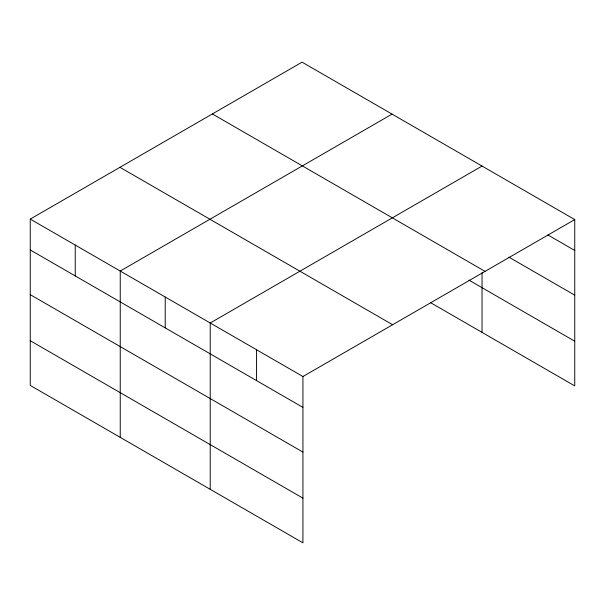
<?xml version="1.0" encoding="UTF-8"?>
<svg xmlns="http://www.w3.org/2000/svg" width="605" height="605" viewBox="0 0 605 605"><rect width="100%" height="100%" fill="white"/><g stroke="black" fill="none" stroke-linecap="round" stroke-linejoin="round"><path stroke-width="0.91" d="M302.931 452.094L302.931 376.522L30.25 219.093L30.25 385.415L302.931 542.844L302.931 452.094L30.25 294.658M430.503 302.629L574.75 385.907L574.75 219.585L302.069 62.156L30.25 219.093M392.055 114.111L120.236 271.04L120.236 437.362M482.041 166.065L210.222 322.994L210.222 489.316M302.931 376.522L574.75 219.585M547.911 234.967L574.75 250.462M508.873 257.125L574.75 295.157M212.37 113.944L485.051 271.373M468.951 280.13L574.75 341.212M119.949 167.305L392.63 324.734M30.25 249.963L302.931 407.392M30.25 340.713L302.931 498.142M482.041 272.651L482.041 332.387M256.573 349.758L256.573 380.628M165.225 297.017L165.225 327.887M75.239 245.063L75.239 275.94"/></g></svg>
